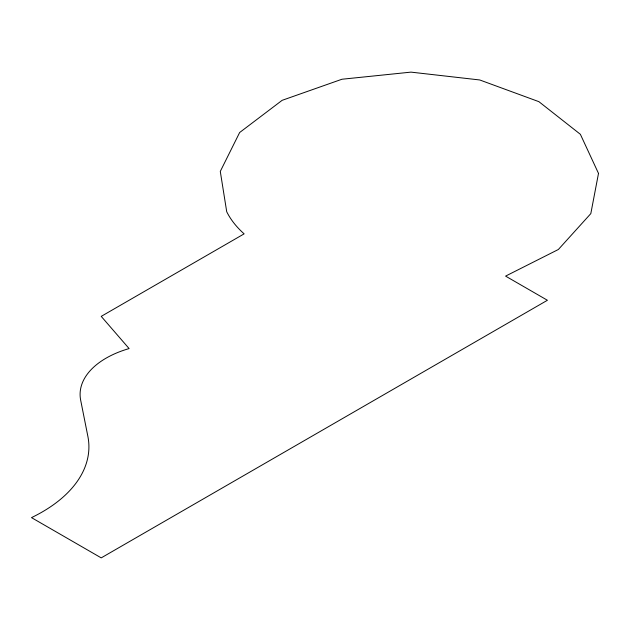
<?xml version="1.0" encoding="UTF-8"?>
<svg xmlns="http://www.w3.org/2000/svg" width="630" height="630" viewBox="0 0 630 630"><rect width="100%" height="100%" fill="white"/><g stroke="black" fill="none" stroke-linecap="round" stroke-linejoin="round"><path stroke-width="0.94" d="M598.5 173.392L590.814 213.617L558.369 249.488L505.583 276.113L547.415 300.266L101.217 557.873L31.5 517.624A159.618 92.153 0 0 0 87.861 436.314L80.679 400.239A88.759 51.243 0 0 1 129.103 348.571L101.217 316.37L244.133 233.856A141.9 81.924 0 0 1 226.713 211.711L220.287 171.415L239.644 132.52L282.13 100.328L341.964 79.238L410.965 72.127L479.737 79.963L538.894 101.666L580.372 134.3L598.5 173.392"/></g></svg>
